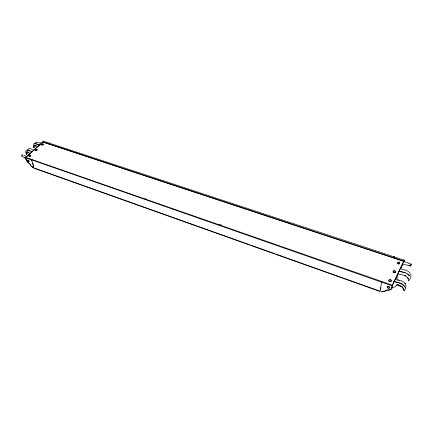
<?xml version="1.0" encoding="UTF-8"?>
<svg xmlns="http://www.w3.org/2000/svg" width="433" height="433" viewBox="0 0 433 433"><rect width="100%" height="100%" fill="white"/><g stroke="black" fill="none" stroke-linecap="round" stroke-linejoin="round"><path stroke-width="0.65" d="M410.733 276.341L410.809 277.05L409.45 280.016L408.828 280.497L408.406 280.097M410.544 266.062L411.35 264.033L410.544 266.062L407.318 265.061L402.977 264.455L402.425 264.855L400.817 268.238L400.958 268.969L401.494 269.115M33.541 166.304L33.379 164.762M388.91 280.054L388.785 281.055L389.911 281.748L391.156 281.428L391.259 280.227L390.182 279.566L388.991 279.87L388.872 280.833L389.949 281.493L391.145 281.19M380.883 287.696L380.477 289.385M392.195 285.504L403.854 261.191L42.867 141.905L25.828 157.217C23.788 157.141 26.673 159.463 26.402 160.324A0.769 0.363 45.7 0 0 26.716 160.789L27.631 162.267A2.376 2.041 37.4 0 0 28.443 163.084A2.76 2.382 37.3 0 1 30.667 165.309L33.043 167.75L33.666 167.907M394.014 257.251L394.111 256.585L393.824 257.224M25.628 152.091L25.753 151.371L27.295 150.127L28.605 150.219L32.221 151.859M403.854 261.191L392.401 285.352M393.97 256.866L404.27 260.179L404.173 260.796M381.511 282.316L381.933 281.531M25.742 157.428L392.422 285.195L391.73 288.605A1.045 0.617 25 0 1 391.372 288.941M393.684 257.581L393.927 256.845M403.87 261.83L404.362 259.962L403.913 261.142M391.605 288.876L391.984 287.685L394.831 286.868L396.72 285.152C400.07 284.53 403.459 287.393 403.902 290.716L404.877 290.023L405.775 288.053L405.586 287.041M391.827 288.405L392.206 287.22M34.732 143.642L35.944 142.208L39.668 143.014L40.637 142.457M404.189 260.228L403.827 261.353L42.916 142.051L43.127 141.18L43.554 141.163M392.152 285.499L391.643 288.779A1.045 0.617 25 0 1 391.286 289.12L389.391 289.98A3.091 1.434 -39.1 0 1 388.249 290.272A3.578 1.667 -39.4 0 0 385.154 291.073L381.814 291.977L381.462 291.766M381.646 281.823L380.699 287.604A1.932 0.292 -70.9 0 1 380.434 289.401L380.147 291.496L34.169 168.231L33.417 166.283A1.478 0.974 -69.9 0 0 32.821 164.627A1.185 0.779 -70.1 0 1 32.599 164.02C33.996 162.613 29.531 159.561 31.863 159.322M27.42 150.148L28.719 148.568L30.716 148.649M404.173 289.894L403.989 290.299L402.869 287.501M405.196 283.81L405.472 283.231L405.164 283.263M26.402 153.877L26.364 154.429L28.253 152.67M25.309 158.099L25.157 157.542L25.612 157.406M22.689 155.377L22.949 154.971L22.646 154.651L22.018 154.711L21.677 156.107C23.804 156.827 25.872 158.418 26.743 160.529L27.523 161.136M48.853 143.886L49.34 142.993L49.692 143.632M48.902 144.032L49.351 143.166M41.898 144.178L41.46 144.79L41.996 145.19L42.97 144.968L43.403 144.357L42.867 143.962M35.674 149.78L35.23 150.403L35.76 150.808L36.745 150.587L37.189 149.964L36.659 149.558M29.347 155.474L28.892 156.113L29.422 156.524L30.413 156.302L30.873 155.664L30.337 155.252M34.05 147.068L33.806 147.669L33.628 145.764L34.115 145.212L35.203 145.282L37.996 146.744M33.401 144.552L34.088 143.778L35.923 143.686L39.527 145.293M34.516 145.082L34.05 145.607L34.115 147.453L36.08 145.694M25.877 157.358L29.888 153.758M30.889 152.854L42.916 142.051L43.365 141.196L393.38 256.585M396.644 278.267L397.088 277.889L397.938 274.414L398.49 274.17C401.84 274.582 405.624 275.112 407.843 277.959L408.4 280.411M35.382 145.878L35.652 145.656M385.024 290.998L387.356 289.986L389.18 289.921M389.327 289.861L390.858 289.076M31.912 159.463L31.198 159.799L31.945 160.665M404.866 283.799L405.304 283.583M21.677 156.107L22.034 155.961M28.042 150.191L27.717 150.289L30.299 151.003M35.344 143.675L35.024 143.767L36.237 143.843L39.224 145.179M384.396 291.16L381.722 291.701M393.213 271.161L394.436 270.852L395.551 271.518L395.443 272.503L394.209 272.812L393.094 272.141L393.288 270.977L394.468 270.679L395.54 271.323L395.432 272.265L394.246 272.563L393.18 271.919M387.254 286.543L388.282 286.294L389.494 286.965L389.673 287.88M396.244 284.865L397.337 284.708M27.945 151.961L26.906 151.886L26.283 152.427L26.353 153.352M406.457 270.414L402.051 269.266M398.917 271.128C402.62 272.205 407.161 272.389 409.521 275.918L407.61 274.013M399.697 271.394L405.31 272.801M398.977 280.265L401.499 280.914L404.021 282.262L405.667 284.151L406.062 286.132M400.422 283.274L394.003 281.612M393.868 281.515C398.187 282.576 403.388 283.312 405.559 287.788M396.531 279.902L395.854 279.713L395.659 279.209L396 278.955M401.169 286.348L402.311 286.678M402.208 286.906L398.712 285.612L397.716 284.735M397.066 280.059L398.138 280.368M403.908 261.559L409.109 263.291M409.125 263.605L411.345 264.336M409.05 265.234L410.711 265.786M219.607 224.451L221.431 225.09M25.157 157.542L392.06 285.812M34.857 168.28L249.597 244.748M250.869 245.202L275.085 253.825M276.357 254.279L379.584 291.036M24.221 155.409L26.413 156.562M396.752 278.668L399.134 280.292M399.41 285.65L400.595 286.181M31.062 148.984L32.334 149.569M32.865 149.845L33.926 150.403M406.971 270.685L407.994 271.226M404.817 275.258L405.808 275.783M401.007 283.588L402.76 284.524L405.228 287.306M387.438 287.458L388.645 288.129M27.88 160.091L29.071 161.309L28.74 161.633L27.983 161.19L27.55 160.416L28.026 159.907L29.265 161.179L28.924 161.52L28.129 161.054M30.462 153.639L27.577 152.102L26.494 152.021L25.872 152.584L26.364 154.429M398.631 262.16L399.735 262.815L399.632 263.773L398.414 264.081L397.305 263.426L397.494 262.284L398.663 261.987L399.724 262.615L399.621 263.535L398.452 263.832L397.391 263.199M390.155 279.734L391.275 280.422M25.352 158.153L25.915 158.554L26.527 160.215A0.769 0.363 45.7 0 0 26.835 160.675C27.517 162.922 30.25 163.138 30.9 165.368M145.234 198.568L145.602 198.823M397.824 284.508L398.82 285.379M31.804 166.272L33.162 167.636M408.508 271.496L410.051 273.169M407.875 277.58L408.351 278.96M410.711 273.726L411.069 275.761M32.789 163.008L32.74 164.08M43.3 144.173L42.883 144.763L41.947 144.968L41.433 144.59L41.855 144.005L42.786 143.794L43.3 144.173M37.086 149.78L36.653 150.381L35.712 150.592L35.203 150.202L35.63 149.601L36.572 149.396L37.086 149.78M30.759 155.479L30.321 156.091L29.374 156.302L28.859 155.907L29.298 155.301L30.25 155.09L30.759 155.479M388.179 286.565L387.194 286.803L387.367 287.68L388.525 288.324L389.516 288.086L389.337 287.209L388.179 286.565"/></g></svg>
